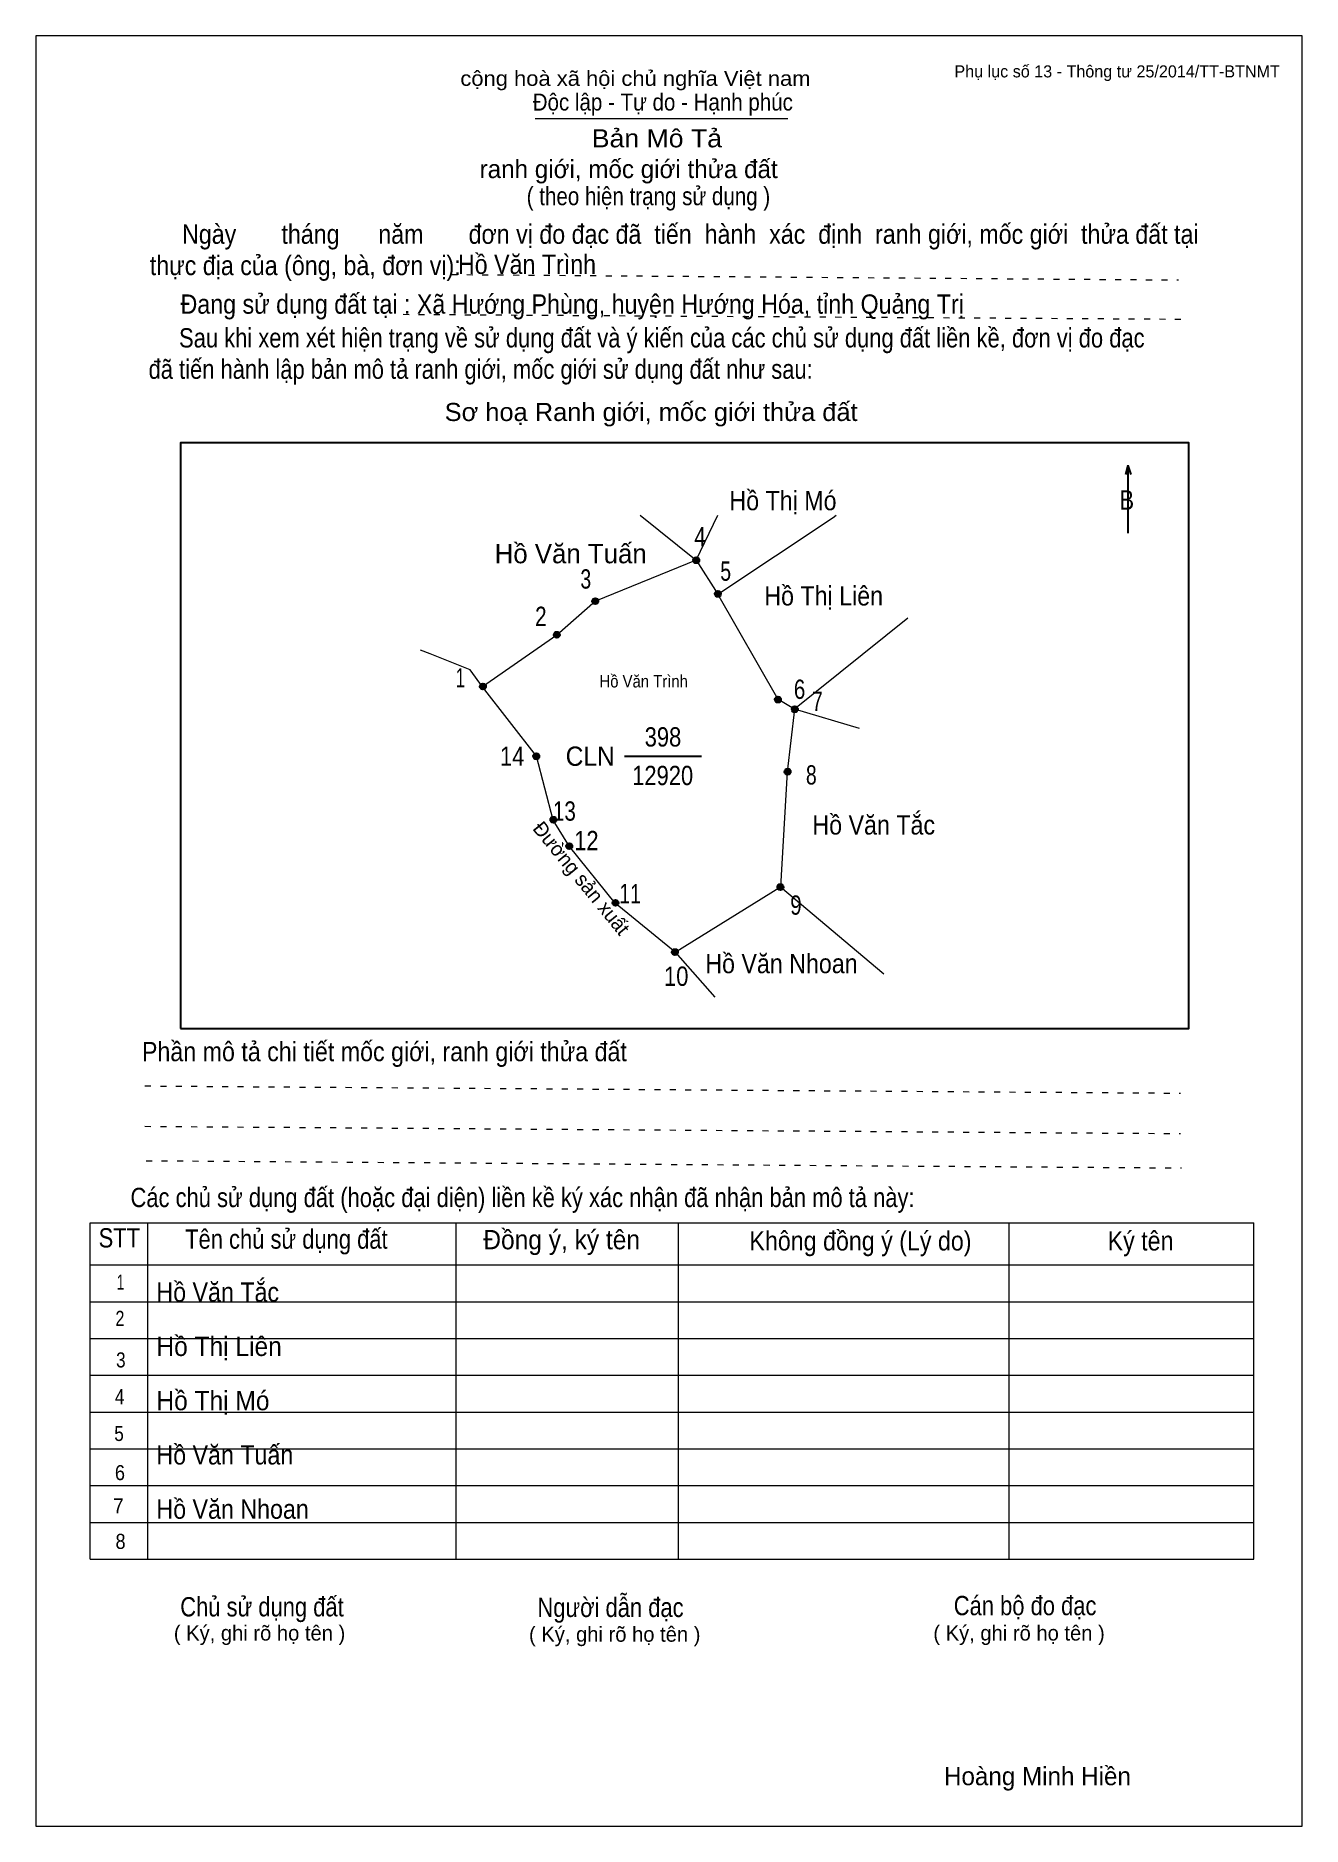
# Model space of a CAD drawing. Header units: centimetres. Extents: x 0 to 21, y 0 to 29.7.
import ezdxf
from ezdxf.enums import TextEntityAlignment as Align

# ---------------------------------------------------------------- set-up
doc = ezdxf.new("R2010")
doc.units = ezdxf.units.CM
doc.header["$LTSCALE"] = 0.13
doc.linetypes.add('DOTTED', pattern=[1.5, 0.3, -1.2])
for name, color, linetype, lineweight in [('1', 7, 'Continuous', 13), ('32', 7, 'Continuous', 25), ('33', 7, 'Continuous', 25), ('61', 7, 'Continuous', 13), ('62', 7, 'Continuous', 13)]:
    doc.layers.add(name, color=color, linetype=linetype, lineweight=lineweight)
for name, color, linetype in [('34', 7, 'Continuous'), ('45', 7, 'Continuous'), ('63', 7, 'Continuous')]:
    doc.layers.add(name, color=color, linetype=linetype)

msp = doc.modelspace()

# ---------------------------------------------------------------- hatches: boundary and pattern name
at = {"layer": '32'}
for points in [[(11.0018, 21, 1), (10.9018, 21, 1)], [(9.3278, 20.3224, 1), (9.2278, 20.3224, 1)], [(11.3605, 20.442, 1), (11.2605, 20.442, 1)], [(8.6901, 19.7644, 1), (8.5901, 19.7644, 1)], [(7.464, 18.9063, 1), (7.364, 18.9063, 1)], [(12.357, 18.6883, 1), (12.257, 18.6883, 1)], [(12.636, 18.5288, 1), (12.536, 18.5288, 1)], [(8.3497, 17.748, 1), (8.2497, 17.748, 1)], [(12.5164, 17.4925, 1), (12.4164, 17.4925, 1)], [(8.6331, 16.6962, 1), (8.5331, 16.6962, 1)], [(8.8965, 16.2569, 1), (8.7965, 16.2569, 1)], [(12.3968, 15.5793, 1), (12.2968, 15.5793, 1)], [(9.663, 15.3175, 1), (9.563, 15.3175, 1)], [(10.6479, 14.5, 1), (10.5479, 14.5, 1)]]:
    msp.add_hatch(color=256, dxfattribs=at).paths.add_polyline_path(points)

# ---------------------------------------------------------------- linework, layer by layer
at = {"layer": '1'}
msp.add_lwpolyline([(21, 0), (21, 29.7), (0, 29.7), (0, 0)], close=True, dxfattribs=at)
at = {"layer": '32'}
for centre in [(10.9518, 21), (9.2778, 20.3224), (11.3105, 20.442), (8.6401, 19.7644), (7.414, 18.9063), (12.307, 18.6883), (12.586, 18.5288), (8.2997, 17.748), (12.4664, 17.4925), (8.5831, 16.6962), (8.8465, 16.2569), (12.3468, 15.5793), (9.613, 15.3175), (10.5979, 14.5)]:
    msp.add_circle(centre, 0.05, dxfattribs=at)
at = {"layer": '33'}
msp.add_line((9.76, 17.75), (11.04, 17.75), dxfattribs=at)
at = {"layer": '61'}
for p, q in [((10.02, 21.75), (10.95, 21)), ((10.95, 21), (11.31, 21.75)), ((10.95, 21), (11.31, 20.44)), ((14.46, 20.04), (12.58, 18.53)), ((13.66, 18.21), (12.58, 18.53)), ((10.6, 14.5), (12.35, 15.58)), ((10.6, 14.5), (11.26, 13.75))]:
    msp.add_line(p, q, dxfattribs=at)
for points in [[(11.31, 20.44), (13.22, 21.71), (13.27, 21.75)], [(10.95, 21), (9.28, 20.32), (8.64, 19.76), (7.41, 18.9)], [(12.58, 18.53), (12.31, 18.69), (11.31, 20.44)], [(7.41, 18.9), (7.2, 19.18), (6.54, 19.45), (6.38, 19.51)], [(10.6, 14.5), (9.61, 15.31), (8.85, 16.25), (8.58, 16.69), (8.3, 17.75), (7.41, 18.9)], [(12.58, 18.53), (12.46, 17.49), (12.35, 15.58), (14.06, 14.14)]]:
    msp.add_lwpolyline(points, dxfattribs=at)
at = {"layer": '62'}
for p, q in [((8.28, 28.33), (12.47, 28.33)), ((0.9, 10.01), (20.2, 10.01)), ((0.9, 4.43), (0.9, 10.01)), ((1.86, 4.43), (1.86, 10.01)), ((6.97, 4.43), (6.97, 9.99)), ((10.66, 4.43), (10.66, 9.99)), ((16.14, 4.43), (16.14, 10.01)), ((20.2, 4.43), (20.2, 10.01)), ((0.9, 9.31), (20.2, 9.31)), ((0.9, 8.7), (20.2, 8.7)), ((0.9, 8.09), (20.2, 8.09)), ((0.9, 7.48), (20.2, 7.48)), ((0.9, 6.87), (20.2, 6.87)), ((0.9, 6.26), (20.2, 6.26)), ((0.9, 5.65), (20.2, 5.65)), ((0.9, 5.04), (20.2, 5.04)), ((0.9, 4.43), (20.2, 4.43))]:
    msp.add_line(p, q, dxfattribs=at)
at = {"layer": '62', "linetype": 'DOTTED'}
for p, q in [((6.89, 25.74), (18.95, 25.65)), ((6.09, 25.08), (19.04, 25)), ((1.81, 12.28), (18.98, 12.16)), ((1.81, 11.61), (18.98, 11.49)), ((1.83, 11.04), (19, 10.92))]:
    msp.add_line(p, q, dxfattribs=at)
at = {"layer": '62', "lineweight": 25}
for p, q in [((18.11, 22.58), (18.11, 21.45)), ((18.11, 22.57), (18.07, 22.42)), ((18.11, 22.57), (18.16, 22.42))]:
    msp.add_line(p, q, dxfattribs=at)
msp.add_lwpolyline([(2.4, 13.23), (19.12, 13.23), (19.12, 22.95), (2.4, 22.95)], close=True, dxfattribs=at)

# ---------------------------------------------------------------- texts
at = {"layer": '32'}
for s, width, p in [('4', 0.8, (11.015, 21.23)), ('3', 0.75, (9.12, 20.53)), ('5', 0.75, (11.44, 20.66)), ('2', 0.8, (8.375, 19.91)), ('1', 0.65, (7.04, 18.89)), ('6', 0.8, (12.665, 18.7)), ('7', 0.75, (12.96, 18.5)), ('14', 0.85, (7.9, 17.59)), ('8', 0.75, (12.86, 17.28)), ('13', 0.8, (8.765, 16.68)), ('12', 0.85, (9.13, 16.19)), ('11', 0.75, (9.855, 15.31)), ('9', 0.8, (12.605, 15.12)), ('10', 0.85, (10.62, 13.94))]:
    msp.add_text(s, height=0.32, dxfattribs=dict(at, width=width)).set_placement(p, align=Align.CENTER)
at = {"layer": '33'}
for s, height, width, p in [('Hồ Thị Mó', 0.32, 0.9, (12.39, 21.83)), ('Hồ Thị Liên', 0.32, 0.9, (13.065, 20.25)), ('Hồ Văn Trình', 0.2047, 0.9, (10.08, 18.89)), ('398', 0.32, 0.85, (10.4, 17.91)), ('12920', 0.32, 0.85, (10.395, 17.27)), ('Hồ Văn Tắc', 0.32, 0.9, (13.895, 16.45)), ('Hồ Văn Nhoan', 0.32, 0.9, (12.365, 14.15))]:
    msp.add_text(s, height=height, dxfattribs=dict(at, width=width)).set_placement(p, align=Align.CENTER)
msp.add_text('Hồ Văn Tuấn', height=0.32, dxfattribs=at).set_placement((8.87, 20.95), align=Align.CENTER)
at = {"layer": '33', "width": 0.95}
msp.add_text('CLN', height=0.32, dxfattribs=at).set_placement((9.6, 17.59), align=Align.RIGHT)
at = {"layer": '34'}
for s, width, p in [('Hồ Văn Trình', 0.9, (7, 25.75)), ('Hồ Văn Tắc', 0.9, (2, 8.7)), ('Hồ Thị Liên', 0.95, (2, 7.8)), ('Hồ Thị Mó', 0.95, (2, 6.9)), ('Hồ Văn Tuấn', 0.9, (2, 6)), ('Hồ Văn Nhoan', 0.9, (2, 5.1))]:
    msp.add_text(s, height=0.32, dxfattribs=dict(at, width=width)).set_placement(p)
at = {"layer": '45'}
msp.add_text('Đường sản xuất', height=0.239, rotation=309.208, dxfattribs=at).set_placement((8.9548, 15.6506), align=Align.CENTER)
at = {"layer": '62'}
for s, height, width, p in [('cộng hoà xã hội chủ nghĩa Việt nam', 0.2474, 1.1, (7.04, 28.87)), ('Độc lập - Tự do - Hạnh phúc', 0.2828, 0.9, (8.24, 28.46)), ('Bản Mô Tả', 0.3, 1.1, (9.22, 27.85)), ('( theo hiện trạng sử dụng )', 0.3, 0.85, (8.14, 26.89)), ('     Ngày       tháng      năm       đơn vị đo đạc đã  tiến  hành  xác  định  ranh giới, mốc giới  thửa đất tại ', 0.32, 0.9, (1.89, 26.25)), ('thực địa của (ông, bà, đơn vị): ', 0.32, 0.9, (1.89, 25.73)), ('Đang sử dụng đất tại : Xã Hướng Phùng, huyện Hướng Hóa, tỉnh Quảng Trị', 0.32, 0.9, (2.4, 25.09)), ('     Sau khi xem xét hiện trạng về sử dụng đất và ý kiến của các chủ sử dụng đất liền kề, đơn vị đo đạc ', 0.32, 0.85, (1.87, 24.53)), ('đã tiến hành lập bản mô tả ranh giới, mốc giới sử dụng đất như sau:', 0.32, 0.85, (1.87, 24.01)), ('Sơ hoạ Ranh giới, mốc giới thửa đất', 0.3, 1.05, (6.78, 23.31)), ('B', 0.32, 0.85, (17.97, 21.84)), ('Phần mô tả chi tiết mốc giới, ranh giới thửa đất ', 0.32, 0.9, (1.76, 12.69)), ('Các chủ sử dụng đất (hoặc đại diện) liền kề ký xác nhận đã nhận bản mô tả này:', 0.32, 0.85, (1.57, 10.27))]:
    msp.add_text(s, height=height, dxfattribs=dict(at, width=width)).set_placement(p)
msp.add_text('ranh giới, mốc giới thửa đất', height=0.3, dxfattribs=at).set_placement((7.36, 27.34))
for s, height, width, p in [('STT', 0.32, 0.85, (1.385, 9.6)), ('Tên chủ sử dụng đất', 0.32, 0.85, (4.155, 9.58)), ('Đồng ý, ký tên', 0.32, 0.95, (8.72, 9.57)), ('Không đồng ý (Lý do)', 0.32, 0.9, (13.675, 9.55)), ('Ký tên', 0.32, 0.9, (18.32, 9.55)), ('1', 0.25, 0.7, (1.405, 8.9)), ('2', 0.25, 0.8, (1.395, 8.3)), ('3', 0.25, 0.85, (1.41, 7.61)), ('4', 0.25, 0.85, (1.39, 7)), ('5', 0.25, 0.85, (1.38, 6.39)), ('6', 0.25, 0.9, (1.395, 5.74)), ('7', 0.25, 0.95, (1.37, 5.19)), ('8', 0.25, 0.9, (1.405, 4.6)), ('Người dẫn đạc', 0.32, 0.85, (9.53, 3.47)), ('Chủ sử dụng đất', 0.32, 0.85, (3.75, 3.48)), ('Cán bộ đo đạc', 0.32, 0.85, (16.405, 3.5))]:
    msp.add_text(s, height=height, dxfattribs=dict(at, width=width)).set_placement(p, align=Align.CENTER)
for p in [(3.71, 3.08), (9.6, 3.06), (16.305, 3.08)]:
    msp.add_text('( Ký, ghi rõ họ tên )', height=0.25, dxfattribs=at).set_placement(p, align=Align.CENTER)
at = {"layer": '63'}
msp.add_text('Phụ lục số 13 - Thông tư 25/2014/TT-BTNMT', height=0.2, dxfattribs=at).set_placement((20.63, 29.01), align=Align.RIGHT)
msp.add_text('Hoàng Minh Hiền', height=0.3, dxfattribs=at).set_placement((16.61, 0.68), align=Align.CENTER)

doc.saveas('drawing.dxf')
